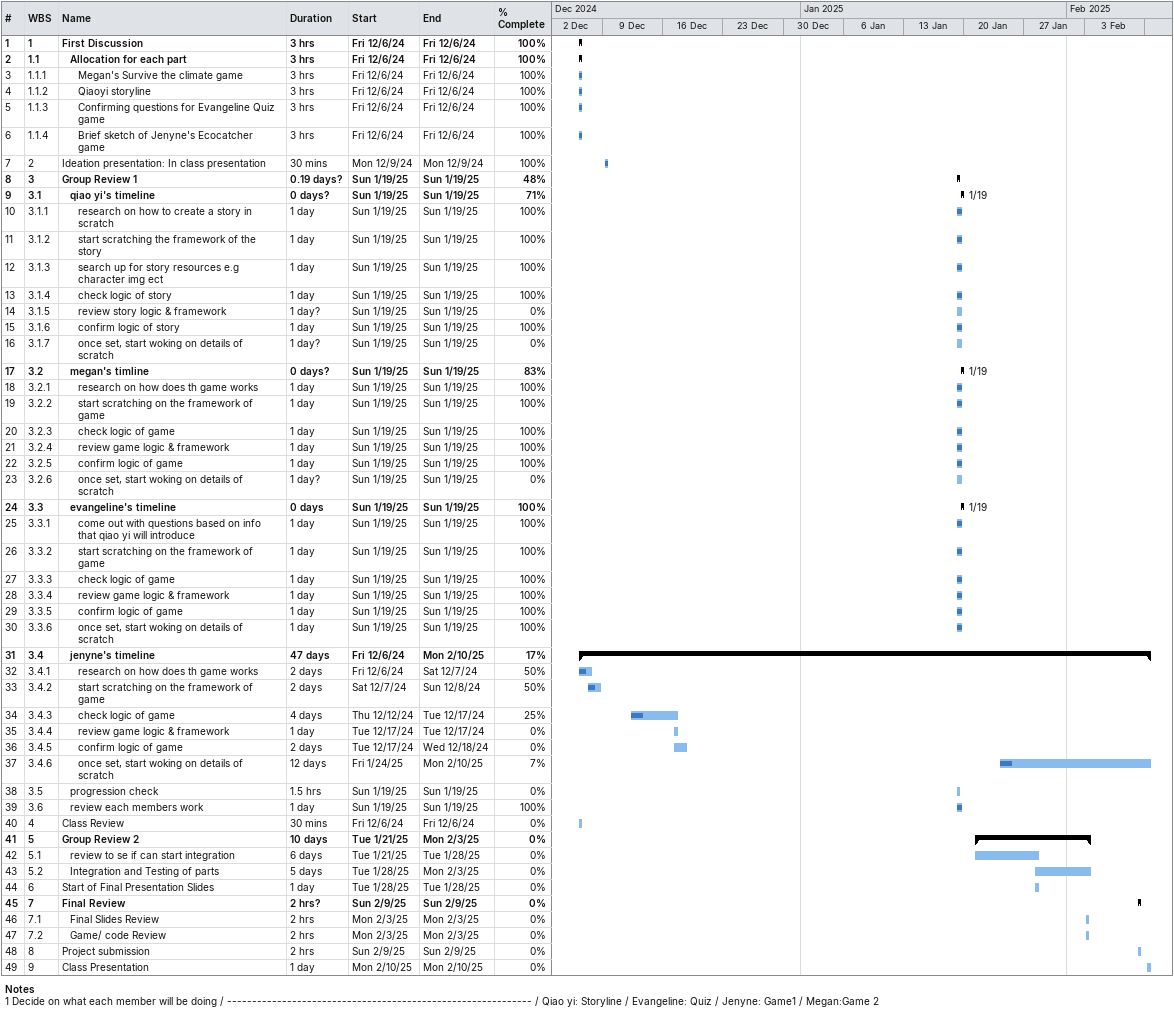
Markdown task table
| ID | WBS | Task | Duration | Start | Finish | % complete |
|---|---|---|---|---|---|---|
| 1 | 1 | **First Discussion** | 3h | 2024-12-06 | 2024-12-06 | 100 |
| 2 | 1.1 | **Allocation for each part** | 3h | 2024-12-06 | 2024-12-06 | 100 |
| 3 | 1.1.1 | Megan's Survive the climate game | 3h | 2024-12-06 | 2024-12-06 | 100 |
| 4 | 1.1.2 | Qiaoyi storyline | 3h | 2024-12-06 | 2024-12-06 | 100 |
| 5 | 1.1.3 | Confirming questions for Evangeline Quiz game | 3h | 2024-12-06 | 2024-12-06 | 100 |
| 6 | 1.1.4 | Brief sketch of Jenyne's Ecocatcher game | 3h | 2024-12-06 | 2024-12-06 | 100 |
| 7 | 2 | Ideation presentation: In class presentation | 30min | 2024-12-09 | 2024-12-09 | 100 |
| 8 | 3 | **Group Review 1** | 0.19d? | 2025-01-19 | 2025-01-19 | 48 |
| 9 | 3.1 | **qiao yi's timeline** | 0d? | 2025-01-19 | 2025-01-19 | 71 |
| 10 | 3.1.1 | research on how to create a story in scratch | 1d | 2025-01-19 | 2025-01-19 | 100 |
| 11 | 3.1.2 | start scratching the framework of the story | 1d | 2025-01-19 | 2025-01-19 | 100 |
| 12 | 3.1.3 | search up for story resources e.g character img ect | 1d | 2025-01-19 | 2025-01-19 | 100 |
| 13 | 3.1.4 | check logic of story | 1d | 2025-01-19 | 2025-01-19 | 100 |
| 14 | 3.1.5 | review story logic & framework | 1d? | 2025-01-19 | 2025-01-19 | 0 |
| 15 | 3.1.6 | confirm logic of story | 1d | 2025-01-19 | 2025-01-19 | 100 |
| 16 | 3.1.7 | once set, start woking on details of scratch | 1d? | 2025-01-19 | 2025-01-19 | 0 |
| 17 | 3.2 | **megan's timline** | 0d? | 2025-01-19 | 2025-01-19 | 83 |
| 18 | 3.2.1 | research on how does th game works | 1d | 2025-01-19 | 2025-01-19 | 100 |
| 19 | 3.2.2 | start scratching on the framework of game | 1d | 2025-01-19 | 2025-01-19 | 100 |
| 20 | 3.2.3 | check logic of game | 1d | 2025-01-19 | 2025-01-19 | 100 |
| 21 | 3.2.4 | review game logic & framework | 1d | 2025-01-19 | 2025-01-19 | 100 |
| 22 | 3.2.5 | confirm logic of game | 1d | 2025-01-19 | 2025-01-19 | 100 |
| 23 | 3.2.6 | once set, start woking on details of scratch | 1d? | 2025-01-19 | 2025-01-19 | 0 |
| 24 | 3.3 | **evangeline's timeline** | 0d | 2025-01-19 | 2025-01-19 | 100 |
| 25 | 3.3.1 | come out with questions based on info that qiao yi will introduce | 1d | 2025-01-19 | 2025-01-19 | 100 |
| 26 | 3.3.2 | start scratching on the framework of game | 1d | 2025-01-19 | 2025-01-19 | 100 |
| 27 | 3.3.3 | check logic of game | 1d | 2025-01-19 | 2025-01-19 | 100 |
| 28 | 3.3.4 | review game logic & framework | 1d | 2025-01-19 | 2025-01-19 | 100 |
| 29 | 3.3.5 | confirm logic of game | 1d | 2025-01-19 | 2025-01-19 | 100 |
| 30 | 3.3.6 | once set, start woking on details of scratch | 1d | 2025-01-19 | 2025-01-19 | 100 |
| 31 | 3.4 | **jenyne's timeline** | 47d | 2024-12-06 | 2025-02-10 | 17 |
| 32 | 3.4.1 | research on how does th game works | 2d | 2024-12-06 | 2024-12-07 | 50 |
| 33 | 3.4.2 | start scratching on the framework of game | 2d | 2024-12-07 | 2024-12-08 | 50 |
| 34 | 3.4.3 | check logic of game | 4d | 2024-12-12 | 2024-12-17 | 25 |
| 35 | 3.4.4 | review game logic & framework | 1d | 2024-12-17 | 2024-12-17 | 0 |
| 36 | 3.4.5 | confirm logic of game | 2d | 2024-12-17 | 2024-12-18 | 0 |
| 37 | 3.4.6 | once set, start woking on details of scratch | 12d | 2025-01-24 | 2025-02-10 | 7 |
| 38 | 3.5 | progression check | 1.5h | 2025-01-19 | 2025-01-19 | 0 |
| 39 | 3.6 | review each members work | 1d | 2025-01-19 | 2025-01-19 | 100 |
| 40 | 4 | Class Review | 30min | 2024-12-06 | 2024-12-06 | 0 |
| 41 | 5 | **Group Review 2** | 10d | 2025-01-21 | 2025-02-03 | 0 |
| 42 | 5.1 | review to se if can start integration | 6d | 2025-01-21 | 2025-01-28 | 0 |
| 43 | 5.2 | Integration and Testing of parts | 5d | 2025-01-28 | 2025-02-03 | 0 |
| 44 | 6 | Start of Final Presentation Slides | 1d | 2025-01-28 | 2025-01-28 | 0 |
| 45 | 7 | **Final Review** | 2h? | 2025-02-09 | 2025-02-09 | 0 |
| 46 | 7.1 | Final Slides Review | 2h | 2025-02-03 | 2025-02-03 | 0 |
| 47 | 7.2 | Game/ code Review | 2h | 2025-02-03 | 2025-02-03 | 0 |
| 48 | 8 | Project submission | 2h | 2025-02-09 | 2025-02-09 | 0 |
| 49 | 9 | Class Presentation | 1d | 2025-02-10 | 2025-02-10 | 0 |

Notes
- 1: Decide on what each member will be doing / ------------------------------------------------------------- / Qiao yi: Storyline / Evangeline: Quiz / Jenyne: Game1 / Megan:Game 2
